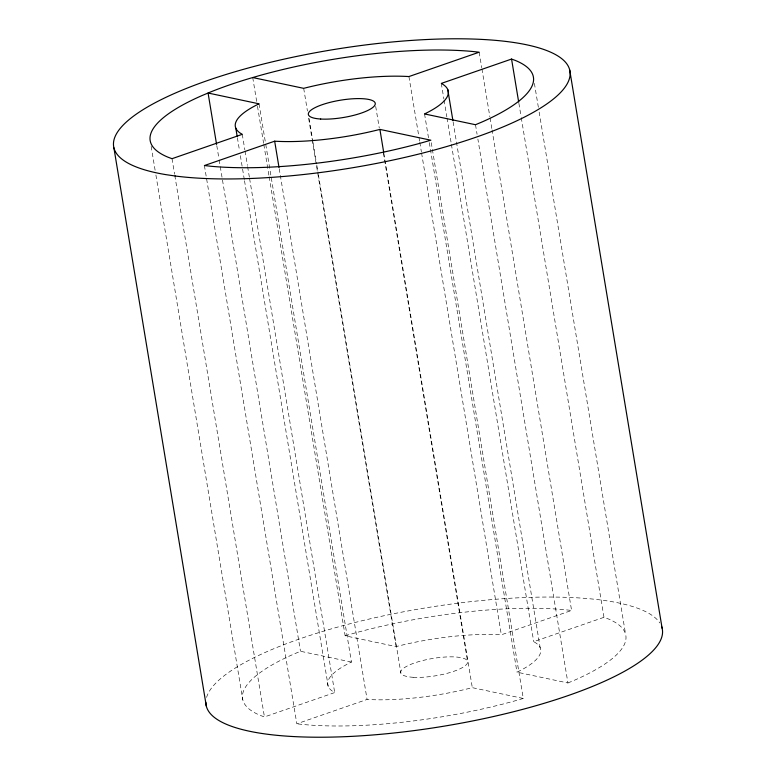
<?xml version="1.0" encoding="UTF-8"?>
<svg xmlns="http://www.w3.org/2000/svg" width="776" height="776" viewBox="0 0 776 776"><rect width="100%" height="100%" fill="white"/><g stroke="black" fill="none" stroke-linecap="round" stroke-linejoin="round"><path stroke-width="0.58" stroke-dasharray="3.88 2.91" d="M351.45 662.064L300.496 651.277L294.502 653.79A194.223 50.265 -9.4 0 0 260.6 715.53L264.441 716.937L334.699 692.58A107.912 27.926 -9.4 0 1 351.45 662.064L265.567 143.259M567.925 682.977L573.91 680.465A194.223 50.265 -9.4 0 0 607.812 618.724L603.98 617.308L533.723 641.665A107.912 27.926 -9.4 0 1 516.971 672.181L567.925 682.977L477.88 139.069M269.156 176.763L345.145 635.796L396.1 646.592A107.912 27.926 -9.4 0 1 501.335 634.807L571.592 610.45L492.042 129.902M204.408 165.55L296.83 723.795L367.077 699.438A107.912 27.926 -9.4 0 0 472.312 687.662L523.276 698.458L430.855 140.204M345.145 635.796L352.692 633.614A194.223 50.265 -9.4 0 1 565.617 609.79L571.592 610.45M523.276 698.458L515.73 700.641A194.223 50.265 -9.4 0 1 302.805 724.464L296.83 723.795M534.402 83.381L538.36 107.282M539.155 112.064L625.631 634.458M518.882 103.286L521.055 116.439M521.259 117.632L603.98 617.308M479.17 52.205L481.75 67.745M481.945 68.938L489.86 116.749M490.063 117.952L491.839 128.709M475.504 124.723L477.085 134.287M453.116 121.871L540.193 647.853M441.301 83.42L443.882 98.959M444.076 100.153L446.85 116.885M447.044 118.078L451.205 143.182M451.399 144.385L533.723 641.665M424.55 113.936L428.507 137.837M429.303 142.619L516.971 672.181M408.923 76.562L418.817 136.324M419.011 137.527L419.603 141.106M419.806 142.309L421.387 151.863M421.581 153.066L501.335 634.807M383.858 153.318L472.312 687.662M375.691 106.399L379.26 127.924M383.412 153.027L467.521 661.065M309.071 118.515L312.835 141.232M313.029 142.425L316.598 163.94M316.792 165.142L318.179 173.504M318.373 174.697L400.901 673.18M303.688 88.338L307.441 111.046M308.635 118.224L311.991 138.545M312.195 139.738L396.1 646.592M279.214 168.683L367.077 699.438M259.029 103.819L265.363 142.066M252.724 77.542L256.681 101.452M257.477 106.234L263.607 143.288M263.811 144.491L268.952 175.57M242.277 134.335L244.847 149.875M245.051 151.068L247.418 165.414M247.622 166.607L249.397 177.364M249.6 178.558L334.699 692.58M237.388 137.711L239.561 150.864M240.356 155.646L244.314 179.547M244.508 180.75L328.219 686.401M216.785 145.626L218.958 158.77M219.162 159.963L300.496 651.277M172.02 158.692L174.59 174.231M174.794 175.424L264.441 716.937M151.155 146.325L155.113 170.235M155.908 175.017L242.781 699.797M206.581 697.42A231.238 59.849 -9.4 0 1 425.432 607.918A231.238 59.849 -9.4 0 1 659.775 622.915M413.113 677.283A33.911 8.779 -9.4 0 0 467.288 663.422A33.911 8.779 -9.4 0 0 422.231 660.667A33.911 8.779 -9.4 0 0 413.113 677.283"/><path stroke-width="1.16" d="M274.665 141.193L204.408 165.55L210.383 166.209A194.223 50.265 -9.4 0 0 423.308 142.386L430.855 140.204L379.9 129.408A107.912 27.926 -9.4 0 1 274.665 141.193L279.02 167.49M511.559 59.063L441.301 83.42A107.912 27.926 -9.4 0 1 424.55 113.936L475.504 124.723L481.498 122.21A194.223 50.265 -9.4 0 0 515.4 60.47L511.559 59.063L518.688 102.093M252.724 77.542L303.688 88.338A107.912 27.926 -9.4 0 1 408.923 76.562L479.17 52.205L473.195 51.536A194.223 50.265 -9.4 0 0 260.27 75.359L249.532 78.473A194.223 50.265 -9.4 0 0 210.616 91.956L202.09 95.535A194.223 50.265 -9.4 0 0 168.188 157.276L172.02 158.692L242.277 134.335A107.912 27.926 -9.4 0 1 259.029 103.819L208.075 93.023L216.582 144.423M569.7 69.976L662.112 628.23M447.781 89.599L452.922 120.678M379.9 129.408L383.654 152.125M235.807 128.147L237.194 136.518M113.888 147.77L206.3 706.024M661.559 626.416A231.238 59.849 -9.4 0 1 444.784 726.045A231.238 59.849 -9.4 0 1 205.863 702.28M175.211 176.006L165.724 174.61A231.238 59.849 -9.4 0 1 299.187 55.901A231.238 59.849 -9.4 0 1 558.904 94.177A231.238 59.849 -9.4 0 1 175.211 176.006M320.692 119.029A33.911 8.779 -9.4 0 0 374.866 105.167A33.911 8.779 -9.4 0 0 329.81 102.422A33.911 8.779 -9.4 0 0 320.692 119.029"/></g></svg>
